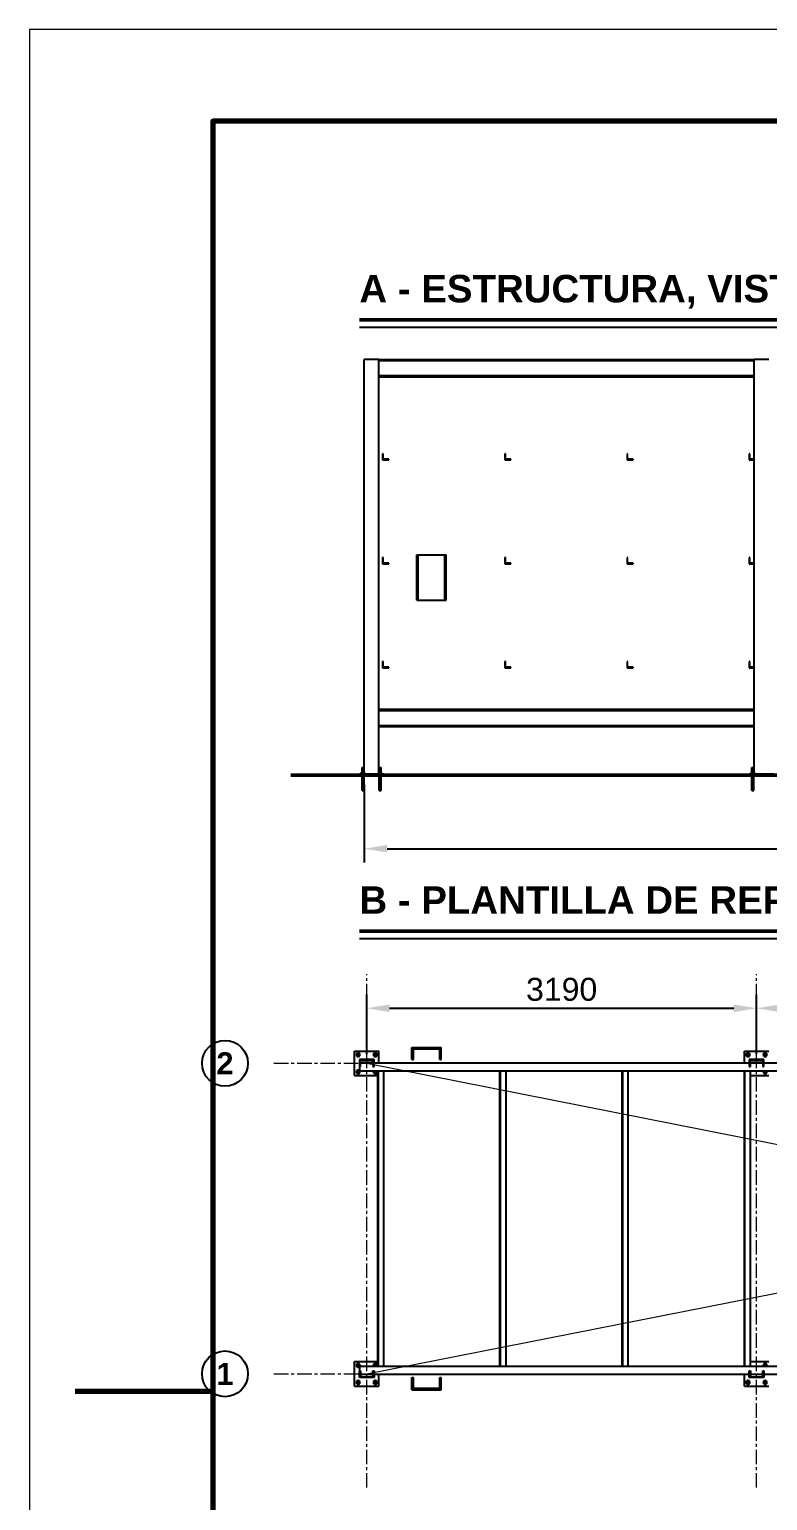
# Model space of a CAD drawing. Header units: millimetres. Extents: x 0 to 420, y 0 to 297.
# Drawn here: x 0 to 80.5, y 136.6 to 297 of the extents above; entities that cross this region are included whole.
import ezdxf
from ezdxf.enums import TextEntityAlignment as Align

# ---------------------------------------------------------------- set-up
doc = ezdxf.new("R2010")
doc.units = ezdxf.units.MM
doc.header["$LTSCALE"] = 0.5
doc.linetypes.add('CENTER', pattern=[5.08, 3.175, -0.635, 0.635, -0.635])
for name, color, linetype, lineweight in [('AUXILIAR', 9, 'CONTINUOUS', 13), ('CONTORNO', 7, 'CONTINUOUS', 50), ('COTAS', 7, 'CONTINUOUS', 25), ('EJES', 1, 'CENTER', 18), ('FINO', 7, 'CONTINUOUS', 25), ('HOJA', 8, 'CONTINUOUS', 13), ('RECUADRO', 7, 'CONTINUOUS', 70), ('TEXTO', 7, 'CONTINUOUS', 25)]:
    doc.layers.add(name, color=color, linetype=linetype, lineweight=lineweight)
doc.styles.add('NEGRITA', font='arialbd.ttf')
doc.styles.get("Standard").update_dxf_attribs({"font": 'arial.ttf'})
doc.dimstyles.new('IRAM', dxfattribs={"dimtxt": 2.5, "dimasz": 2.5, "dimexe": 1.5, "dimexo": 1, "dimgap": 0.8, "dimtad": 1, "dimdec": 1, "dimtxsty": 'Standard', "dimcen": 2.5, "dimazin": 3, "dimtfac": 1, "dimtmove": 0, "dimatfit": 3})

msp = doc.modelspace()

# ---------------------------------------------------------------- linework, layer by layer
at = {"layer": 'AUXILIAR', "true_color": 0xc81e1e}
for p, q in [((36.8, 150.4), (208.5333, 184.2667)), ((36.8, 184.2667), (208.5333, 150.4))]:
    msp.add_line(p, q, dxfattribs=at)
at = {"layer": 'CONTORNO'}
for p, q in [((36, 265.3333), (150.66, 265.3333)), ((28.5333, 215.6667), (217.8667, 215.6667)), ((36, 198.6667), (167.04, 198.6667))]:
    msp.add_line(p, q, dxfattribs=at)
at = {"layer": 'COTAS'}
for centre in [(21.3333, 184.2667), (21.3333, 150.4)]:
    msp.add_circle(centre, 2.5, dxfattribs=at)
at = {"layer": 'EJES'}
for p, q in [((36.8, 138), (36.8, 194)), ((79.3333, 138), (79.3333, 194)), ((26.6667, 184.2667), (218.6667, 184.2667)), ((26.6667, 150.4), (218.6667, 150.4))]:
    msp.add_line(p, q, dxfattribs=at)
at = {"layer": 'FINO'}
for p, q in [((36, 264.5333), (150.66, 264.5333)), ((36.5333, 216.0133), (36.5333, 261)), ((38.1333, 261), (36.5333, 261)), ((38.1333, 216.0133), (38.1333, 261)), ((38.1333, 261), (79.0667, 261)), ((38.1333, 260.8853), (79.0667, 260.8853)), ((79.0667, 216.0133), (79.0667, 261)), ((80.6667, 261), (79.0667, 261)), ((38.1333, 259.248), (79.0667, 259.248)), ((38.1333, 259.1333), (79.0667, 259.1333)), ((38.6, 250.7333), (38.5333, 250.7333)), ((38.5333, 250.7333), (38.5333, 250.0667)), ((38.6, 250.1333), (38.6, 250.7333)), ((51.9333, 250.7333), (51.8667, 250.7333)), ((51.8667, 250.7333), (51.8667, 250.0667)), ((51.9333, 250.1333), (51.9333, 250.7333)), ((65.2667, 250.7333), (65.2, 250.7333)), ((65.2, 250.7333), (65.2, 250.0667)), ((65.2667, 250.1333), (65.2667, 250.7333)), ((78.6, 250.7333), (78.5333, 250.7333)), ((78.5333, 250.7333), (78.5333, 250.0667)), ((78.6, 250.1333), (78.6, 250.7333)), ((38.5333, 250.0667), (39.2, 250.0667)), ((39.2, 250.1333), (38.6, 250.1333)), ((39.2, 250.0667), (39.2, 250.1333)), ((51.8667, 250.0667), (52.5333, 250.0667)), ((52.5333, 250.1333), (51.9333, 250.1333)), ((52.5333, 250.0667), (52.5333, 250.1333)), ((65.2, 250.0667), (65.8667, 250.0667)), ((65.8667, 250.1333), (65.2667, 250.1333)), ((65.8667, 250.0667), (65.8667, 250.1333)), ((78.5333, 250.0667), (79.0667, 250.0667)), ((79.0667, 250.1333), (78.6, 250.1333)), ((38.6, 239.4), (38.5333, 239.4)), ((38.5333, 239.4), (38.5333, 238.7333)), ((38.6, 238.8), (38.6, 239.4)), ((42.2667, 234.76), (42.2667, 239.6933)), ((42.2667, 239.6933), (45.4667, 239.6933)), ((42.2667, 234.76), (42.2667, 239.6933)), ((42.2667, 239.6933), (42.4267, 239.6933)), ((42.4267, 234.76), (42.4267, 239.6933)), ((45.3067, 234.76), (45.3067, 239.6933)), ((45.3067, 239.6933), (45.4667, 239.6933)), ((45.4667, 234.76), (45.4667, 239.6933)), ((45.4667, 234.76), (45.4667, 239.6933)), ((51.9333, 239.4), (51.8667, 239.4)), ((51.8667, 239.4), (51.8667, 238.7333)), ((51.9333, 238.8), (51.9333, 239.4)), ((65.2667, 239.4), (65.2, 239.4)), ((65.2, 239.4), (65.2, 238.7333)), ((65.2667, 238.8), (65.2667, 239.4)), ((78.6, 239.4), (78.5333, 239.4)), ((78.5333, 239.4), (78.5333, 238.7333)), ((78.6, 238.8), (78.6, 239.4)), ((38.5333, 238.7333), (39.2, 238.7333)), ((39.2, 238.8), (38.6, 238.8)), ((39.2, 238.7333), (39.2, 238.8)), ((51.8667, 238.7333), (52.5333, 238.7333)), ((52.5333, 238.8), (51.9333, 238.8)), ((52.5333, 238.7333), (52.5333, 238.8)), ((65.2, 238.7333), (65.8667, 238.7333)), ((65.8667, 238.8), (65.2667, 238.8)), ((65.8667, 238.7333), (65.8667, 238.8)), ((78.5333, 238.7333), (79.0667, 238.7333)), ((79.0667, 238.8), (78.6, 238.8)), ((42.2667, 234.76), (45.4667, 234.76)), ((42.2667, 234.76), (42.4267, 234.76)), ((45.3067, 234.76), (45.4667, 234.76)), ((38.6, 228.0667), (38.5333, 228.0667)), ((38.5333, 228.0667), (38.5333, 227.4)), ((38.6, 227.4667), (38.6, 228.0667)), ((51.9333, 228.0667), (51.8667, 228.0667)), ((51.8667, 228.0667), (51.8667, 227.4)), ((51.9333, 227.4667), (51.9333, 228.0667)), ((65.2667, 228.0667), (65.2, 228.0667)), ((65.2, 228.0667), (65.2, 227.4)), ((65.2667, 227.4667), (65.2667, 228.0667)), ((78.6, 228.0667), (78.5333, 228.0667)), ((78.5333, 228.0667), (78.5333, 227.4)), ((78.6, 227.4667), (78.6, 228.0667)), ((38.5333, 227.4), (39.2, 227.4)), ((39.2, 227.4667), (38.6, 227.4667)), ((39.2, 227.4), (39.2, 227.4667)), ((51.8667, 227.4), (52.5333, 227.4)), ((52.5333, 227.4667), (51.9333, 227.4667)), ((52.5333, 227.4), (52.5333, 227.4667)), ((65.2, 227.4), (65.8667, 227.4)), ((65.8667, 227.4667), (65.2667, 227.4667)), ((65.8667, 227.4), (65.8667, 227.4667)), ((78.5333, 227.4), (79.0667, 227.4)), ((79.0667, 227.4667), (78.6, 227.4667)), ((38.1333, 222.8667), (79.0667, 222.8667)), ((38.1333, 222.752), (79.0667, 222.752)), ((38.1333, 221.1147), (79.0667, 221.1147)), ((38.1333, 221), (79.0667, 221)), ((36, 215.6667), (36, 215.8267)), ((36, 215.8267), (38.6667, 215.8267)), ((36, 215.6667), (38.6667, 215.6667)), ((36.2, 215.8267), (36.2, 215.8667)), ((36.24, 215.8267), (36.24, 216.0133)), ((36.24, 216.0133), (36.56, 216.0133)), ((36.2933, 216.0133), (36.2933, 216.5333)), ((36.2933, 214), (36.2933, 215.6667)), ((36.5067, 216.0133), (36.5067, 216.5333)), ((36.5067, 214), (36.5067, 215.6667)), ((36.56, 215.8267), (36.56, 216.0133)), ((36.6, 215.8267), (36.6, 215.8667)), ((38.0667, 215.8267), (38.0667, 215.8667)), ((38.1067, 215.8267), (38.1067, 216.0133)), ((38.1067, 216.0133), (38.4267, 216.0133)), ((38.16, 216.0133), (38.16, 216.5333)), ((38.16, 214), (38.16, 215.6667)), ((38.3733, 216.0133), (38.3733, 216.5333)), ((38.3733, 214), (38.3733, 215.6667)), ((38.4267, 215.8267), (38.4267, 216.0133)), ((38.4667, 215.8267), (38.4667, 215.8667)), ((38.6667, 215.6667), (38.6667, 215.8267)), ((78.5333, 215.6667), (78.5333, 215.8267)), ((78.5333, 215.8267), (81.2, 215.8267)), ((78.5333, 215.6667), (81.2, 215.6667)), ((78.7333, 215.8267), (78.7333, 215.8667)), ((78.7733, 215.8267), (78.7733, 216.0133)), ((78.7733, 216.0133), (79.0933, 216.0133)), ((78.8267, 216.0133), (78.8267, 216.5333)), ((78.8267, 214), (78.8267, 215.6667)), ((79.04, 216.0133), (79.04, 216.5333)), ((79.04, 214), (79.04, 215.6667)), ((79.0933, 215.8267), (79.0933, 216.0133)), ((79.1333, 215.8267), (79.1333, 215.8667)), ((36, 197.8667), (167.04, 197.8667)), ((35.4667, 182.9333), (35.4667, 185.6)), ((35.4667, 185.6), (38.1333, 185.6)), ((35.7067, 185.04), (35.7067, 185.36)), ((35.7067, 185.36), (36.0267, 185.36)), ((35.7067, 185.04), (36.0267, 185.04)), ((36, 184.6667), (36, 183.9333)), ((37.6, 184.6667), (36, 184.6667)), ((36.0267, 185.04), (36.0267, 185.36)), ((36.12, 183.9333), (36.12, 184.5733)), ((36.12, 184.5733), (37.48, 184.5733)), ((37.48, 184.5733), (37.48, 183.9333)), ((37.5733, 185.04), (37.5733, 185.36)), ((37.5733, 185.36), (37.8933, 185.36)), ((37.5733, 185.04), (37.8933, 185.04)), ((37.6, 183.9333), (37.6, 184.6667)), ((37.8933, 185.04), (37.8933, 185.36)), ((38.1333, 184.3067), (38.1333, 185.6)), ((41.7333, 185.84), (41.7333, 186)), ((41.7333, 186), (44.9333, 186)), ((41.7333, 184.6667), (41.7333, 186)), ((41.7333, 186), (41.8933, 186)), ((41.7333, 185.84), (44.9333, 185.84)), ((41.7333, 184.6667), (41.8933, 184.6667)), ((41.8933, 184.6667), (41.8933, 186)), ((44.7733, 184.6667), (44.7733, 186)), ((44.7733, 186), (44.9333, 186)), ((44.7733, 184.6667), (44.9333, 184.6667)), ((44.9333, 185.84), (44.9333, 186)), ((44.9333, 184.6667), (44.9333, 186)), ((78, 184.3067), (78, 185.6)), ((78, 185.6), (80.6667, 185.6)), ((78.24, 185.04), (78.24, 185.36)), ((78.24, 185.36), (78.56, 185.36)), ((78.24, 185.04), (78.56, 185.04)), ((78.5333, 184.6667), (78.5333, 183.9333)), ((80.1333, 184.6667), (78.5333, 184.6667)), ((78.56, 185.04), (78.56, 185.36)), ((78.6533, 183.9333), (78.6533, 184.5733)), ((78.6533, 184.5733), (80.0133, 184.5733)), ((80.0133, 184.5733), (80.0133, 183.9333)), ((80.1067, 185.04), (80.1067, 185.36)), ((80.1067, 185.36), (80.4267, 185.36)), ((80.1067, 185.04), (80.4267, 185.04)), ((80.1333, 183.9333), (80.1333, 184.6667)), ((80.4267, 185.04), (80.4267, 185.36)), ((35.4667, 182.9333), (38, 182.9333)), ((35.7067, 183.1733), (35.7067, 183.4933)), ((35.7067, 183.4933), (36, 183.4933)), ((35.7067, 183.1733), (36.0267, 183.1733)), ((36, 184.3067), (209.3333, 184.3067)), ((36, 184.3067), (36, 183.4267)), ((36, 183.9333), (36.12, 183.9333)), ((36, 183.4267), (209.3333, 183.4267)), ((36.0267, 183.1733), (36.0267, 183.4267)), ((37.48, 183.9333), (37.6, 183.9333)), ((37.5733, 183.1733), (37.5733, 183.4267)), ((37.5733, 183.1733), (37.8933, 183.1733)), ((37.8933, 183.1733), (37.8933, 183.4267)), ((38, 151.24), (38, 183.4267)), ((38.0667, 151.24), (38.0667, 183.4267)), ((38.6667, 151.24), (38.6667, 183.4267)), ((51.3333, 151.24), (51.3333, 183.4267)), ((51.4, 151.24), (51.4, 183.4267)), ((52, 151.24), (52, 183.4267)), ((64.6667, 151.24), (64.6667, 183.4267)), ((64.7333, 151.24), (64.7333, 183.4267)), ((65.3333, 151.24), (65.3333, 183.4267)), ((78, 151.24), (78, 183.4267)), ((78.0667, 151.24), (78.0667, 183.4267)), ((78.5333, 183.9333), (78.6533, 183.9333)), ((78.6667, 151.24), (78.6667, 183.4267)), ((78.6667, 182.9333), (80.6667, 182.9333)), ((80.0133, 183.9333), (80.1333, 183.9333)), ((80.1067, 183.1733), (80.1067, 183.4267)), ((80.1067, 183.1733), (80.4267, 183.1733)), ((80.4267, 183.1733), (80.4267, 183.4267)), ((35.4667, 149.0667), (35.4667, 151.7333)), ((35.4667, 151.7333), (38, 151.7333)), ((35.7067, 151.1733), (35.7067, 151.4933)), ((35.7067, 151.4933), (36.0267, 151.4933)), ((35.7067, 151.1733), (36, 151.1733)), ((36, 151.24), (209.3333, 151.24)), ((36, 151.24), (36, 150.36)), ((36.0267, 151.24), (36.0267, 151.4933)), ((37.5733, 151.24), (37.5733, 151.4933)), ((37.5733, 151.4933), (37.8933, 151.4933)), ((37.8933, 151.24), (37.8933, 151.4933)), ((78.6667, 151.7333), (80.6667, 151.7333)), ((80.1067, 151.24), (80.1067, 151.4933)), ((80.1067, 151.4933), (80.4267, 151.4933)), ((80.4267, 151.24), (80.4267, 151.4933)), ((35.7067, 149.3067), (35.7067, 149.6267)), ((35.7067, 149.6267), (36.0267, 149.6267)), ((35.7067, 149.3067), (36.0267, 149.3067)), ((36, 150), (36, 150.7333)), ((36, 150.7333), (36.12, 150.7333)), ((36, 150.36), (209.3333, 150.36)), ((37.6, 150), (36, 150)), ((36.0267, 149.3067), (36.0267, 149.6267)), ((36.12, 150.7333), (36.12, 150.0933)), ((36.12, 150.0933), (37.48, 150.0933)), ((37.48, 150.0933), (37.48, 150.7333)), ((37.48, 150.7333), (37.6, 150.7333)), ((37.5733, 149.3067), (37.5733, 149.6267)), ((37.5733, 149.6267), (37.8933, 149.6267)), ((37.5733, 149.3067), (37.8933, 149.3067)), ((37.6, 150.7333), (37.6, 150)), ((37.8933, 149.3067), (37.8933, 149.6267)), ((38.1333, 149.0667), (38.1333, 150.36)), ((41.7333, 148.6667), (41.7333, 150)), ((41.7333, 150), (41.8933, 150)), ((41.8933, 148.6667), (41.8933, 150)), ((44.7733, 148.6667), (44.7733, 150)), ((44.7733, 150), (44.9333, 150)), ((44.9333, 148.6667), (44.9333, 150)), ((78, 149.0667), (78, 150.36)), ((78.24, 149.3067), (78.24, 149.6267)), ((78.24, 149.6267), (78.56, 149.6267)), ((78.24, 149.3067), (78.56, 149.3067)), ((78.5333, 150), (78.5333, 150.7333)), ((78.5333, 150.7333), (78.6533, 150.7333)), ((80.1333, 150), (78.5333, 150)), ((78.56, 149.3067), (78.56, 149.6267)), ((78.6533, 150.7333), (78.6533, 150.0933)), ((78.6533, 150.0933), (80.0133, 150.0933)), ((80.0133, 150.0933), (80.0133, 150.7333)), ((80.0133, 150.7333), (80.1333, 150.7333)), ((80.1067, 149.3067), (80.1067, 149.6267)), ((80.1067, 149.6267), (80.4267, 149.6267)), ((80.1067, 149.3067), (80.4267, 149.3067)), ((80.1333, 150.7333), (80.1333, 150)), ((80.4267, 149.3067), (80.4267, 149.6267)), ((35.4667, 149.0667), (38.1333, 149.0667)), ((41.7333, 148.6667), (41.7333, 148.8267)), ((41.7333, 148.8267), (44.9333, 148.8267)), ((41.7333, 148.6667), (44.9333, 148.6667)), ((41.7333, 148.6667), (41.8933, 148.6667)), ((44.7733, 148.6667), (44.9333, 148.6667)), ((44.9333, 148.6667), (44.9333, 148.8267)), ((78, 149.0667), (80.6667, 149.0667))]:
    msp.add_line(p, q, dxfattribs=at)
for points in [[(36.2, 215.8667), (36.3, 215.8667), (36.4, 215.8667), (36.5, 215.8667), (36.6, 215.8667)], [(36.2933, 216.5333), (36.3467, 216.5333), (36.4, 216.5333), (36.4533, 216.5333), (36.5067, 216.5333)], [(38.0667, 215.8667), (38.1667, 215.8667), (38.2667, 215.8667), (38.3667, 215.8667), (38.4667, 215.8667)], [(38.16, 216.5333), (38.2133, 216.5333), (38.2667, 216.5333), (38.32, 216.5333), (38.3733, 216.5333)], [(78.7333, 215.8667), (78.8333, 215.8667), (78.9333, 215.8667), (79.0333, 215.8667), (79.1333, 215.8667)], [(78.8267, 216.5333), (78.88, 216.5333), (78.9333, 216.5333), (78.9867, 216.5333), (79.04, 216.5333)], [(36.2933, 214), (36.3467, 214), (36.4, 214), (36.4533, 214), (36.5067, 214)], [(38.16, 214), (38.2133, 214), (38.2667, 214), (38.32, 214), (38.3733, 214)], [(78.8267, 214), (78.88, 214), (78.9333, 214), (78.9867, 214), (79.04, 214)], [(35.7067, 185.32), (35.6907, 185.296), (35.6787, 185.2693), (35.6707, 185.2427), (35.6667, 185.2147), (35.6667, 185.1853), (35.6707, 185.1573), (35.6787, 185.1307), (35.6907, 185.104), (35.7067, 185.08)], [(35.9867, 185.36), (35.9627, 185.376), (35.936, 185.388), (35.9093, 185.396), (35.8813, 185.4), (35.852, 185.4), (35.824, 185.396), (35.7973, 185.388), (35.7707, 185.376), (35.7467, 185.36)], [(35.7467, 185.04), (35.7707, 185.024), (35.7973, 185.012), (35.824, 185.004), (35.852, 185), (35.8813, 185), (35.9093, 185.004), (35.936, 185.012), (35.9627, 185.024), (35.9867, 185.04)], [(35.9733, 185.2), (35.972, 185.2147), (35.9693, 185.2293), (35.964, 185.244), (35.9573, 185.256), (35.948, 185.268), (35.9387, 185.2787), (35.9267, 185.288), (35.9133, 185.296), (35.9, 185.3013), (35.8853, 185.3053), (35.8707, 185.3067), (35.856, 185.3067), (35.8413, 185.304), (35.8267, 185.2987), (35.8133, 185.292), (35.8013, 185.284), (35.7893, 185.2747), (35.78, 185.2627), (35.772, 185.2507), (35.7667, 185.236), (35.7627, 185.2227), (35.76, 185.208), (35.76, 185.192), (35.7627, 185.1773), (35.7667, 185.164), (35.772, 185.1493), (35.78, 185.1373), (35.7893, 185.1253), (35.8013, 185.116), (35.8133, 185.108), (35.8267, 185.1013), (35.8413, 185.096), (35.856, 185.0933), (35.8707, 185.0933), (35.8853, 185.0947), (35.9, 185.0987), (35.9133, 185.104), (35.9267, 185.112), (35.9387, 185.1213), (35.948, 185.132), (35.9573, 185.144), (35.964, 185.156), (35.9693, 185.1707), (35.972, 185.1853), (35.9733, 185.2)], [(36.0667, 185.2), (36.0653, 185.2213), (36.0627, 185.2427), (36.056, 185.2627), (36.048, 185.2827), (36.0387, 185.3027), (36.0267, 185.32)], [(36.0267, 185.08), (36.0387, 185.0973), (36.048, 185.1173), (36.056, 185.1373), (36.0627, 185.1573), (36.0653, 185.1787), (36.0667, 185.2)], [(37.5733, 185.32), (37.5573, 185.296), (37.5453, 185.2693), (37.5373, 185.2427), (37.5333, 185.2147), (37.5333, 185.1853), (37.5373, 185.1573), (37.5453, 185.1307), (37.5573, 185.104), (37.5733, 185.08)], [(37.8533, 185.36), (37.8293, 185.376), (37.8027, 185.388), (37.776, 185.396), (37.748, 185.4), (37.7187, 185.4), (37.6907, 185.396), (37.664, 185.388), (37.6373, 185.376), (37.6133, 185.36)], [(37.6133, 185.04), (37.6373, 185.024), (37.664, 185.012), (37.6907, 185.004), (37.7187, 185), (37.748, 185), (37.776, 185.004), (37.8027, 185.012), (37.8293, 185.024), (37.8533, 185.04)], [(37.84, 185.2), (37.8387, 185.2147), (37.836, 185.2293), (37.8307, 185.244), (37.824, 185.256), (37.8147, 185.268), (37.8053, 185.2787), (37.7933, 185.288), (37.78, 185.296), (37.7667, 185.3013), (37.752, 185.3053), (37.7373, 185.3067), (37.7227, 185.3067), (37.708, 185.304), (37.6933, 185.2987), (37.68, 185.292), (37.668, 185.284), (37.656, 185.2747), (37.6467, 185.2627), (37.6387, 185.2507), (37.6333, 185.236), (37.6293, 185.2227), (37.6267, 185.208), (37.6267, 185.192), (37.6293, 185.1773), (37.6333, 185.164), (37.6387, 185.1493), (37.6467, 185.1373), (37.656, 185.1253), (37.668, 185.116), (37.68, 185.108), (37.6933, 185.1013), (37.708, 185.096), (37.7227, 185.0933), (37.7373, 185.0933), (37.752, 185.0947), (37.7667, 185.0987), (37.78, 185.104), (37.7933, 185.112), (37.8053, 185.1213), (37.8147, 185.132), (37.824, 185.144), (37.8307, 185.156), (37.836, 185.1707), (37.8387, 185.1853), (37.84, 185.2)], [(37.9333, 185.2), (37.932, 185.2213), (37.9293, 185.2427), (37.9227, 185.2627), (37.9147, 185.2827), (37.9053, 185.3027), (37.8933, 185.32)], [(37.8933, 185.08), (37.9053, 185.0973), (37.9147, 185.1173), (37.9227, 185.1373), (37.9293, 185.1573), (37.932, 185.1787), (37.9333, 185.2)], [(78.24, 185.32), (78.224, 185.296), (78.212, 185.2693), (78.204, 185.2427), (78.2, 185.2147), (78.2, 185.1853), (78.204, 185.1573), (78.212, 185.1307), (78.224, 185.104), (78.24, 185.08)], [(78.52, 185.36), (78.496, 185.376), (78.4693, 185.388), (78.4427, 185.396), (78.4147, 185.4), (78.3853, 185.4), (78.3573, 185.396), (78.3307, 185.388), (78.304, 185.376), (78.28, 185.36)], [(78.28, 185.04), (78.304, 185.024), (78.3307, 185.012), (78.3573, 185.004), (78.3853, 185), (78.4147, 185), (78.4427, 185.004), (78.4693, 185.012), (78.496, 185.024), (78.52, 185.04)], [(78.5067, 185.2), (78.5053, 185.2147), (78.5027, 185.2293), (78.4973, 185.244), (78.4907, 185.256), (78.4813, 185.268), (78.472, 185.2787), (78.46, 185.288), (78.4467, 185.296), (78.4333, 185.3013), (78.4187, 185.3053), (78.404, 185.3067), (78.3893, 185.3067), (78.3747, 185.304), (78.36, 185.2987), (78.3467, 185.292), (78.3347, 185.284), (78.3227, 185.2747), (78.3133, 185.2627), (78.3053, 185.2507), (78.3, 185.236), (78.296, 185.2227), (78.2933, 185.208), (78.2933, 185.192), (78.296, 185.1773), (78.3, 185.164), (78.3053, 185.1493), (78.3133, 185.1373), (78.3227, 185.1253), (78.3347, 185.116), (78.3467, 185.108), (78.36, 185.1013), (78.3747, 185.096), (78.3893, 185.0933), (78.404, 185.0933), (78.4187, 185.0947), (78.4333, 185.0987), (78.4467, 185.104), (78.46, 185.112), (78.472, 185.1213), (78.4813, 185.132), (78.4907, 185.144), (78.4973, 185.156), (78.5027, 185.1707), (78.5053, 185.1853), (78.5067, 185.2)], [(78.6, 185.2), (78.5987, 185.2213), (78.596, 185.2427), (78.5893, 185.2627), (78.5813, 185.2827), (78.572, 185.3027), (78.56, 185.32)], [(78.56, 185.08), (78.572, 185.0973), (78.5813, 185.1173), (78.5893, 185.1373), (78.596, 185.1573), (78.5987, 185.1787), (78.6, 185.2)], [(80.1067, 185.32), (80.0907, 185.296), (80.0787, 185.2693), (80.0707, 185.2427), (80.0667, 185.2147), (80.0667, 185.1853), (80.0707, 185.1573), (80.0787, 185.1307), (80.0907, 185.104), (80.1067, 185.08)], [(80.3867, 185.36), (80.3627, 185.376), (80.336, 185.388), (80.3093, 185.396), (80.2813, 185.4), (80.252, 185.4), (80.224, 185.396), (80.1973, 185.388), (80.1707, 185.376), (80.1467, 185.36)], [(80.1467, 185.04), (80.1707, 185.024), (80.1973, 185.012), (80.224, 185.004), (80.252, 185), (80.2813, 185), (80.3093, 185.004), (80.336, 185.012), (80.3627, 185.024), (80.3867, 185.04)], [(80.3733, 185.2), (80.372, 185.2147), (80.3693, 185.2293), (80.364, 185.244), (80.3573, 185.256), (80.348, 185.268), (80.3387, 185.2787), (80.3267, 185.288), (80.3133, 185.296), (80.3, 185.3013), (80.2853, 185.3053), (80.2707, 185.3067), (80.256, 185.3067), (80.2413, 185.304), (80.2267, 185.2987), (80.2133, 185.292), (80.2013, 185.284), (80.1893, 185.2747), (80.18, 185.2627), (80.172, 185.2507), (80.1667, 185.236), (80.1627, 185.2227), (80.16, 185.208), (80.16, 185.192), (80.1627, 185.1773), (80.1667, 185.164), (80.172, 185.1493), (80.18, 185.1373), (80.1893, 185.1253), (80.2013, 185.116), (80.2133, 185.108), (80.2267, 185.1013), (80.2413, 185.096), (80.256, 185.0933), (80.2707, 185.0933), (80.2853, 185.0947), (80.3, 185.0987), (80.3133, 185.104), (80.3267, 185.112), (80.3387, 185.1213), (80.348, 185.132), (80.3573, 185.144), (80.364, 185.156), (80.3693, 185.1707), (80.372, 185.1853), (80.3733, 185.2)], [(80.4667, 185.2), (80.4653, 185.2213), (80.4627, 185.2427), (80.456, 185.2627), (80.448, 185.2827), (80.4387, 185.3027), (80.4267, 185.32)], [(80.4267, 185.08), (80.4387, 185.0973), (80.448, 185.1173), (80.456, 185.1373), (80.4627, 185.1573), (80.4653, 185.1787), (80.4667, 185.2)], [(35.7067, 183.4533), (35.6907, 183.4293), (35.6787, 183.4027), (35.6707, 183.376), (35.6667, 183.348), (35.6667, 183.3187), (35.6707, 183.2907), (35.6787, 183.264), (35.6907, 183.2373), (35.7067, 183.2133)], [(35.9867, 183.4933), (35.9627, 183.5093), (35.936, 183.5213), (35.9093, 183.5293), (35.8813, 183.5333), (35.852, 183.5333), (35.824, 183.5293), (35.7973, 183.5213), (35.7707, 183.5093), (35.7467, 183.4933)], [(35.7467, 183.1733), (35.7707, 183.1573), (35.7973, 183.1453), (35.824, 183.1373), (35.852, 183.1333), (35.8813, 183.1333), (35.9093, 183.1373), (35.936, 183.1453), (35.9627, 183.1573), (35.9867, 183.1733)], [(35.9733, 183.3333), (35.972, 183.348), (35.9693, 183.3627), (35.964, 183.3773), (35.9573, 183.3893), (35.948, 183.4013), (35.9387, 183.412), (35.9267, 183.4213), (35.9133, 183.4293), (35.9, 183.4347), (35.8853, 183.4387), (35.8707, 183.44), (35.856, 183.44), (35.8413, 183.4373), (35.8267, 183.432), (35.8133, 183.4253), (35.8013, 183.4173), (35.7893, 183.408), (35.78, 183.396), (35.772, 183.384), (35.7667, 183.3693), (35.7627, 183.356), (35.76, 183.3413), (35.76, 183.3253), (35.7627, 183.3107), (35.7667, 183.2973), (35.772, 183.2827), (35.78, 183.2707), (35.7893, 183.2587), (35.8013, 183.2493), (35.8133, 183.2413), (35.8267, 183.2347), (35.8413, 183.2293), (35.856, 183.2267), (35.8707, 183.2267), (35.8853, 183.228), (35.9, 183.232), (35.9133, 183.2373), (35.9267, 183.2453), (35.9387, 183.2547), (35.948, 183.2653), (35.9573, 183.2773), (35.964, 183.2893), (35.9693, 183.304), (35.972, 183.3187), (35.9733, 183.3333)], [(36.0267, 183.2133), (36.0387, 183.2307), (36.048, 183.2507), (36.056, 183.2707), (36.0627, 183.2907), (36.0653, 183.312), (36.0667, 183.3333)], [(36.0667, 183.3333), (36.0667, 183.3493), (36.064, 183.3653), (36.0613, 183.3813), (36.056, 183.3973), (36.0507, 183.412), (36.044, 183.4267)], [(37.556, 183.4267), (37.5453, 183.4013), (37.5373, 183.3733), (37.5333, 183.3453), (37.5333, 183.3173), (37.5387, 183.2893), (37.5467, 183.2627), (37.5587, 183.2373), (37.5733, 183.2133)], [(37.6133, 183.1733), (37.6373, 183.1573), (37.664, 183.1453), (37.6907, 183.1373), (37.7187, 183.1333), (37.748, 183.1333), (37.776, 183.1373), (37.8027, 183.1453), (37.8293, 183.1573), (37.8533, 183.1733)], [(37.6813, 183.4267), (37.6693, 183.4187), (37.6573, 183.4093), (37.648, 183.3973), (37.64, 183.3853), (37.6333, 183.372), (37.6293, 183.3573), (37.6267, 183.3427), (37.6267, 183.3267), (37.6293, 183.312), (37.632, 183.2987), (37.6387, 183.284), (37.6467, 183.272), (37.656, 183.26), (37.6667, 183.2493), (37.6787, 183.2413), (37.692, 183.2347), (37.7067, 183.2307), (37.7213, 183.228), (37.736, 183.2267), (37.7507, 183.228), (37.7653, 183.232), (37.78, 183.2373), (37.792, 183.244), (37.804, 183.2533), (37.8147, 183.264), (37.824, 183.276), (37.8307, 183.2893), (37.836, 183.304), (37.8387, 183.3187), (37.84, 183.3333)], [(37.84, 183.3333), (37.8387, 183.3493), (37.8347, 183.3653), (37.8293, 183.38), (37.8213, 183.3947), (37.8107, 183.4067), (37.7987, 183.4173), (37.7853, 183.4267)], [(37.8933, 183.2133), (37.9053, 183.2307), (37.9147, 183.2507), (37.9227, 183.2707), (37.9293, 183.2907), (37.932, 183.312), (37.9333, 183.3333)], [(37.9333, 183.3333), (37.9333, 183.3493), (37.9307, 183.3653), (37.928, 183.3813), (37.9227, 183.3973), (37.9173, 183.412), (37.9107, 183.4267)], [(80.0893, 183.4267), (80.0787, 183.4013), (80.0707, 183.3733), (80.0667, 183.3453), (80.0667, 183.3173), (80.072, 183.2893), (80.08, 183.2627), (80.092, 183.2373), (80.1067, 183.2133)], [(80.1467, 183.1733), (80.1707, 183.1573), (80.1973, 183.1453), (80.224, 183.1373), (80.252, 183.1333), (80.2813, 183.1333), (80.3093, 183.1373), (80.336, 183.1453), (80.3627, 183.1573), (80.3867, 183.1733)], [(80.2147, 183.4267), (80.2027, 183.4187), (80.1907, 183.4093), (80.1813, 183.3973), (80.1733, 183.3853), (80.1667, 183.372), (80.1627, 183.3573), (80.16, 183.3427), (80.16, 183.3267), (80.1627, 183.312), (80.1653, 183.2987), (80.172, 183.284), (80.18, 183.272), (80.1893, 183.26), (80.2, 183.2493), (80.212, 183.2413), (80.2253, 183.2347), (80.24, 183.2307), (80.2547, 183.228), (80.2693, 183.2267), (80.284, 183.228), (80.2987, 183.232), (80.3133, 183.2373), (80.3253, 183.244), (80.3373, 183.2533), (80.348, 183.264), (80.3573, 183.276), (80.364, 183.2893), (80.3693, 183.304), (80.372, 183.3187), (80.3733, 183.3333)], [(80.3733, 183.3333), (80.372, 183.3493), (80.368, 183.3653), (80.3627, 183.38), (80.3547, 183.3947), (80.344, 183.4067), (80.332, 183.4173), (80.3187, 183.4267)], [(80.4267, 183.2133), (80.4387, 183.2307), (80.448, 183.2507), (80.456, 183.2707), (80.4627, 183.2907), (80.4653, 183.312), (80.4667, 183.3333)], [(80.4667, 183.3333), (80.4667, 183.3493), (80.464, 183.3653), (80.4613, 183.3813), (80.456, 183.3973), (80.4507, 183.412), (80.444, 183.4267)], [(35.7067, 151.4533), (35.6907, 151.4293), (35.6787, 151.4027), (35.6707, 151.376), (35.6667, 151.348), (35.6667, 151.3187), (35.6707, 151.2907), (35.6787, 151.264), (35.6907, 151.2373), (35.7067, 151.2133)], [(35.9867, 151.4933), (35.9627, 151.5093), (35.936, 151.5213), (35.9093, 151.5293), (35.8813, 151.5333), (35.852, 151.5333), (35.824, 151.5293), (35.7973, 151.5213), (35.7707, 151.5093), (35.7467, 151.4933)], [(35.7467, 151.1733), (35.7707, 151.1573), (35.7973, 151.1453), (35.824, 151.1373), (35.852, 151.1333), (35.8813, 151.1333), (35.9093, 151.1373), (35.936, 151.1453), (35.9627, 151.1573), (35.9867, 151.1733)], [(35.9733, 151.3333), (35.972, 151.348), (35.9693, 151.3627), (35.964, 151.3773), (35.9573, 151.3893), (35.948, 151.4013), (35.9387, 151.412), (35.9267, 151.4213), (35.9133, 151.4293), (35.9, 151.4347), (35.8853, 151.4387), (35.8707, 151.44), (35.856, 151.44), (35.8413, 151.4373), (35.8267, 151.432), (35.8133, 151.4253), (35.8013, 151.4173), (35.7893, 151.408), (35.78, 151.396), (35.772, 151.384), (35.7667, 151.3693), (35.7627, 151.356), (35.76, 151.3413), (35.76, 151.3253), (35.7627, 151.3107), (35.7667, 151.2973), (35.772, 151.2827), (35.78, 151.2707), (35.7893, 151.2587), (35.8013, 151.2493), (35.8133, 151.2413), (35.8267, 151.2347), (35.8413, 151.2293), (35.856, 151.2267), (35.8707, 151.2267), (35.8853, 151.228), (35.9, 151.232), (35.9133, 151.2373), (35.9267, 151.2453), (35.9387, 151.2547), (35.948, 151.2653), (35.9573, 151.2773), (35.964, 151.2893), (35.9693, 151.304), (35.972, 151.3187), (35.9733, 151.3333)], [(36.0667, 151.3333), (36.0653, 151.3547), (36.0627, 151.376), (36.056, 151.396), (36.048, 151.416), (36.0387, 151.436), (36.0267, 151.4533)], [(36.044, 151.24), (36.0507, 151.2547), (36.056, 151.2693), (36.0613, 151.2853), (36.064, 151.3013), (36.0667, 151.3173), (36.0667, 151.3333)], [(37.5733, 151.4533), (37.5587, 151.4293), (37.5467, 151.404), (37.5387, 151.3773), (37.5333, 151.3493), (37.5333, 151.3213), (37.5373, 151.2933), (37.5453, 151.2653), (37.556, 151.24)], [(37.8533, 151.4933), (37.8293, 151.5093), (37.8027, 151.5213), (37.776, 151.5293), (37.748, 151.5333), (37.7187, 151.5333), (37.6907, 151.5293), (37.664, 151.5213), (37.6373, 151.5093), (37.6133, 151.4933)], [(37.84, 151.3333), (37.8387, 151.348), (37.836, 151.3627), (37.8307, 151.3773), (37.824, 151.3907), (37.8147, 151.4027), (37.804, 151.4133), (37.792, 151.4227), (37.78, 151.4293), (37.7653, 151.4347), (37.7507, 151.4387), (37.736, 151.44), (37.7213, 151.4387), (37.7067, 151.436), (37.692, 151.432), (37.6787, 151.4253), (37.6667, 151.4173), (37.656, 151.4067), (37.6467, 151.3947), (37.6387, 151.3827), (37.632, 151.368), (37.6293, 151.3547), (37.6267, 151.34), (37.6267, 151.324), (37.6293, 151.3093), (37.6333, 151.2947), (37.64, 151.2813), (37.648, 151.2693), (37.6573, 151.2573), (37.6693, 151.248), (37.6813, 151.24)], [(37.7853, 151.24), (37.7987, 151.2493), (37.8107, 151.26), (37.8213, 151.272), (37.8293, 151.2867), (37.8347, 151.3013), (37.8387, 151.3173), (37.84, 151.3333)], [(37.9333, 151.3333), (37.932, 151.3547), (37.9293, 151.376), (37.9227, 151.396), (37.9147, 151.416), (37.9053, 151.436), (37.8933, 151.4533)], [(37.9107, 151.24), (37.9173, 151.2547), (37.9227, 151.2693), (37.928, 151.2853), (37.9307, 151.3013), (37.9333, 151.3173), (37.9333, 151.3333)], [(80.1067, 151.4533), (80.092, 151.4293), (80.08, 151.404), (80.072, 151.3773), (80.0667, 151.3493), (80.0667, 151.3213), (80.0707, 151.2933), (80.0787, 151.2653), (80.0893, 151.24)], [(80.3867, 151.4933), (80.3627, 151.5093), (80.336, 151.5213), (80.3093, 151.5293), (80.2813, 151.5333), (80.252, 151.5333), (80.224, 151.5293), (80.1973, 151.5213), (80.1707, 151.5093), (80.1467, 151.4933)], [(80.3733, 151.3333), (80.372, 151.348), (80.3693, 151.3627), (80.364, 151.3773), (80.3573, 151.3907), (80.348, 151.4027), (80.3373, 151.4133), (80.3253, 151.4227), (80.3133, 151.4293), (80.2987, 151.4347), (80.284, 151.4387), (80.2693, 151.44), (80.2547, 151.4387), (80.24, 151.436), (80.2253, 151.432), (80.212, 151.4253), (80.2, 151.4173), (80.1893, 151.4067), (80.18, 151.3947), (80.172, 151.3827), (80.1653, 151.368), (80.1627, 151.3547), (80.16, 151.34), (80.16, 151.324), (80.1627, 151.3093), (80.1667, 151.2947), (80.1733, 151.2813), (80.1813, 151.2693), (80.1907, 151.2573), (80.2027, 151.248), (80.2147, 151.24)], [(80.3187, 151.24), (80.332, 151.2493), (80.344, 151.26), (80.3547, 151.272), (80.3627, 151.2867), (80.368, 151.3013), (80.372, 151.3173), (80.3733, 151.3333)], [(80.4667, 151.3333), (80.4653, 151.3547), (80.4627, 151.376), (80.456, 151.396), (80.448, 151.416), (80.4387, 151.436), (80.4267, 151.4533)], [(80.444, 151.24), (80.4507, 151.2547), (80.456, 151.2693), (80.4613, 151.2853), (80.464, 151.3013), (80.4667, 151.3173), (80.4667, 151.3333)], [(35.7067, 149.5867), (35.6907, 149.5627), (35.6787, 149.536), (35.6707, 149.5093), (35.6667, 149.4813), (35.6667, 149.452), (35.6707, 149.424), (35.6787, 149.3973), (35.6907, 149.3707), (35.7067, 149.3467)], [(35.9867, 149.6267), (35.9627, 149.6427), (35.936, 149.6547), (35.9093, 149.6627), (35.8813, 149.6667), (35.852, 149.6667), (35.824, 149.6627), (35.7973, 149.6547), (35.7707, 149.6427), (35.7467, 149.6267)], [(35.7467, 149.3067), (35.7707, 149.2907), (35.7973, 149.2787), (35.824, 149.2707), (35.852, 149.2667), (35.8813, 149.2667), (35.9093, 149.2707), (35.936, 149.2787), (35.9627, 149.2907), (35.9867, 149.3067)], [(35.9733, 149.4667), (35.972, 149.4813), (35.9693, 149.496), (35.964, 149.5107), (35.9573, 149.5227), (35.948, 149.5347), (35.9387, 149.5453), (35.9267, 149.5547), (35.9133, 149.5627), (35.9, 149.568), (35.8853, 149.572), (35.8707, 149.5733), (35.856, 149.5733), (35.8413, 149.5707), (35.8267, 149.5653), (35.8133, 149.5587), (35.8013, 149.5507), (35.7893, 149.5413), (35.78, 149.5293), (35.772, 149.5173), (35.7667, 149.5027), (35.7627, 149.4893), (35.76, 149.4747), (35.76, 149.4587), (35.7627, 149.444), (35.7667, 149.4307), (35.772, 149.416), (35.78, 149.404), (35.7893, 149.392), (35.8013, 149.3827), (35.8133, 149.3747), (35.8267, 149.368), (35.8413, 149.3627), (35.856, 149.36), (35.8707, 149.36), (35.8853, 149.3613), (35.9, 149.3653), (35.9133, 149.3707), (35.9267, 149.3787), (35.9387, 149.388), (35.948, 149.3987), (35.9573, 149.4107), (35.964, 149.4227), (35.9693, 149.4373), (35.972, 149.452), (35.9733, 149.4667)], [(36.0667, 149.4667), (36.0653, 149.488), (36.0627, 149.5093), (36.056, 149.5293), (36.048, 149.5493), (36.0387, 149.5693), (36.0267, 149.5867)], [(36.0267, 149.3467), (36.0387, 149.364), (36.048, 149.384), (36.056, 149.404), (36.0627, 149.424), (36.0653, 149.4453), (36.0667, 149.4667)], [(37.5733, 149.5867), (37.5573, 149.5627), (37.5453, 149.536), (37.5373, 149.5093), (37.5333, 149.4813), (37.5333, 149.452), (37.5373, 149.424), (37.5453, 149.3973), (37.5573, 149.3707), (37.5733, 149.3467)], [(37.8533, 149.6267), (37.8293, 149.6427), (37.8027, 149.6547), (37.776, 149.6627), (37.748, 149.6667), (37.7187, 149.6667), (37.6907, 149.6627), (37.664, 149.6547), (37.6373, 149.6427), (37.6133, 149.6267)], [(37.6133, 149.3067), (37.6373, 149.2907), (37.664, 149.2787), (37.6907, 149.2707), (37.7187, 149.2667), (37.748, 149.2667), (37.776, 149.2707), (37.8027, 149.2787), (37.8293, 149.2907), (37.8533, 149.3067)], [(37.84, 149.4667), (37.8387, 149.4813), (37.836, 149.496), (37.8307, 149.5107), (37.824, 149.5227), (37.8147, 149.5347), (37.8053, 149.5453), (37.7933, 149.5547), (37.78, 149.5627), (37.7667, 149.568), (37.752, 149.572), (37.7373, 149.5733), (37.7227, 149.5733), (37.708, 149.5707), (37.6933, 149.5653), (37.68, 149.5587), (37.668, 149.5507), (37.656, 149.5413), (37.6467, 149.5293), (37.6387, 149.5173), (37.6333, 149.5027), (37.6293, 149.4893), (37.6267, 149.4747), (37.6267, 149.4587), (37.6293, 149.444), (37.6333, 149.4307), (37.6387, 149.416), (37.6467, 149.404), (37.656, 149.392), (37.668, 149.3827), (37.68, 149.3747), (37.6933, 149.368), (37.708, 149.3627), (37.7227, 149.36), (37.7373, 149.36), (37.752, 149.3613), (37.7667, 149.3653), (37.78, 149.3707), (37.7933, 149.3787), (37.8053, 149.388), (37.8147, 149.3987), (37.824, 149.4107), (37.8307, 149.4227), (37.836, 149.4373), (37.8387, 149.452), (37.84, 149.4667)], [(37.9333, 149.4667), (37.932, 149.488), (37.9293, 149.5093), (37.9227, 149.5293), (37.9147, 149.5493), (37.9053, 149.5693), (37.8933, 149.5867)], [(37.8933, 149.3467), (37.9053, 149.364), (37.9147, 149.384), (37.9227, 149.404), (37.9293, 149.424), (37.932, 149.4453), (37.9333, 149.4667)], [(78.24, 149.5867), (78.224, 149.5627), (78.212, 149.536), (78.204, 149.5093), (78.2, 149.4813), (78.2, 149.452), (78.204, 149.424), (78.212, 149.3973), (78.224, 149.3707), (78.24, 149.3467)], [(78.52, 149.6267), (78.496, 149.6427), (78.4693, 149.6547), (78.4427, 149.6627), (78.4147, 149.6667), (78.3853, 149.6667), (78.3573, 149.6627), (78.3307, 149.6547), (78.304, 149.6427), (78.28, 149.6267)], [(78.28, 149.3067), (78.304, 149.2907), (78.3307, 149.2787), (78.3573, 149.2707), (78.3853, 149.2667), (78.4147, 149.2667), (78.4427, 149.2707), (78.4693, 149.2787), (78.496, 149.2907), (78.52, 149.3067)], [(78.5067, 149.4667), (78.5053, 149.4813), (78.5027, 149.496), (78.4973, 149.5107), (78.4907, 149.5227), (78.4813, 149.5347), (78.472, 149.5453), (78.46, 149.5547), (78.4467, 149.5627), (78.4333, 149.568), (78.4187, 149.572), (78.404, 149.5733), (78.3893, 149.5733), (78.3747, 149.5707), (78.36, 149.5653), (78.3467, 149.5587), (78.3347, 149.5507), (78.3227, 149.5413), (78.3133, 149.5293), (78.3053, 149.5173), (78.3, 149.5027), (78.296, 149.4893), (78.2933, 149.4747), (78.2933, 149.4587), (78.296, 149.444), (78.3, 149.4307), (78.3053, 149.416), (78.3133, 149.404), (78.3227, 149.392), (78.3347, 149.3827), (78.3467, 149.3747), (78.36, 149.368), (78.3747, 149.3627), (78.3893, 149.36), (78.404, 149.36), (78.4187, 149.3613), (78.4333, 149.3653), (78.4467, 149.3707), (78.46, 149.3787), (78.472, 149.388), (78.4813, 149.3987), (78.4907, 149.4107), (78.4973, 149.4227), (78.5027, 149.4373), (78.5053, 149.452), (78.5067, 149.4667)], [(78.6, 149.4667), (78.5987, 149.488), (78.596, 149.5093), (78.5893, 149.5293), (78.5813, 149.5493), (78.572, 149.5693), (78.56, 149.5867)], [(78.56, 149.3467), (78.572, 149.364), (78.5813, 149.384), (78.5893, 149.404), (78.596, 149.424), (78.5987, 149.4453), (78.6, 149.4667)], [(80.1067, 149.5867), (80.0907, 149.5627), (80.0787, 149.536), (80.0707, 149.5093), (80.0667, 149.4813), (80.0667, 149.452), (80.0707, 149.424), (80.0787, 149.3973), (80.0907, 149.3707), (80.1067, 149.3467)], [(80.3867, 149.6267), (80.3627, 149.6427), (80.336, 149.6547), (80.3093, 149.6627), (80.2813, 149.6667), (80.252, 149.6667), (80.224, 149.6627), (80.1973, 149.6547), (80.1707, 149.6427), (80.1467, 149.6267)], [(80.1467, 149.3067), (80.1707, 149.2907), (80.1973, 149.2787), (80.224, 149.2707), (80.252, 149.2667), (80.2813, 149.2667), (80.3093, 149.2707), (80.336, 149.2787), (80.3627, 149.2907), (80.3867, 149.3067)], [(80.3733, 149.4667), (80.372, 149.4813), (80.3693, 149.496), (80.364, 149.5107), (80.3573, 149.5227), (80.348, 149.5347), (80.3387, 149.5453), (80.3267, 149.5547), (80.3133, 149.5627), (80.3, 149.568), (80.2853, 149.572), (80.2707, 149.5733), (80.256, 149.5733), (80.2413, 149.5707), (80.2267, 149.5653), (80.2133, 149.5587), (80.2013, 149.5507), (80.1893, 149.5413), (80.18, 149.5293), (80.172, 149.5173), (80.1667, 149.5027), (80.1627, 149.4893), (80.16, 149.4747), (80.16, 149.4587), (80.1627, 149.444), (80.1667, 149.4307), (80.172, 149.416), (80.18, 149.404), (80.1893, 149.392), (80.2013, 149.3827), (80.2133, 149.3747), (80.2267, 149.368), (80.2413, 149.3627), (80.256, 149.36), (80.2707, 149.36), (80.2853, 149.3613), (80.3, 149.3653), (80.3133, 149.3707), (80.3267, 149.3787), (80.3387, 149.388), (80.348, 149.3987), (80.3573, 149.4107), (80.364, 149.4227), (80.3693, 149.4373), (80.372, 149.452), (80.3733, 149.4667)], [(80.4667, 149.4667), (80.4653, 149.488), (80.4627, 149.5093), (80.456, 149.5293), (80.448, 149.5493), (80.4387, 149.5693), (80.4267, 149.5867)], [(80.4267, 149.3467), (80.4387, 149.364), (80.448, 149.384), (80.456, 149.404), (80.4627, 149.424), (80.4653, 149.4453), (80.4667, 149.4667)]]:
    msp.add_lwpolyline(points, dxfattribs=at)
at = {"layer": 'HOJA'}
msp.add_lwpolyline([(0, 0), (420, 0), (420, 297), (0, 297)], close=True, dxfattribs=at)
at = {"layer": 'RECUADRO'}
msp.add_line((5, 148.5), (20, 148.5), dxfattribs=at)
msp.add_lwpolyline([(20, 10), (410, 10), (410, 287), (20, 287)], close=True, dxfattribs=at)

# ---------------------------------------------------------------- texts
at = {"layer": 'TEXTO', "style": 'NEGRITA'}
for s, p in [('A - ESTRUCTURA, VISTA FRONTAL (SUR)  -  ESC. 1:75', (36, 266.3333)), ('B - PLANTILLA DE REPLANTEO SOBRE LA PLATEA  -  ESC. 1:75', (36, 199.6667))]:
    msp.add_text(s, height=3, dxfattribs=at).set_placement(p, align=Align.BOTTOM_LEFT)
for s, p in [('2', (21.3333, 184.2667)), ('1', (21.3333, 150.4))]:
    msp.add_text(s, height=2.4, dxfattribs=at).set_placement(p, align=Align.MIDDLE_CENTER)

# ---------------------------------------------------------------- dimensions: what is measured, and where the dimension line sits
at = {"layer": 'COTAS'}
for base, p1, p2 in [((36.5333, 207.6667), (36.5333, 215.6667), (209.8667, 215.6667)), ((36.8, 190.2667), (36.8, 184.2667), (79.3333, 184.2667)), ((79.3333, 190.2667), (79.3333, 184.2667), (122.6667, 184.2667))]:
    msp.add_linear_dim(base=base, p1=p1, p2=p2, dimstyle='IRAM', override={"dimlfac": 75}, dxfattribs=at).render()

doc.saveas('drawing.dxf')
